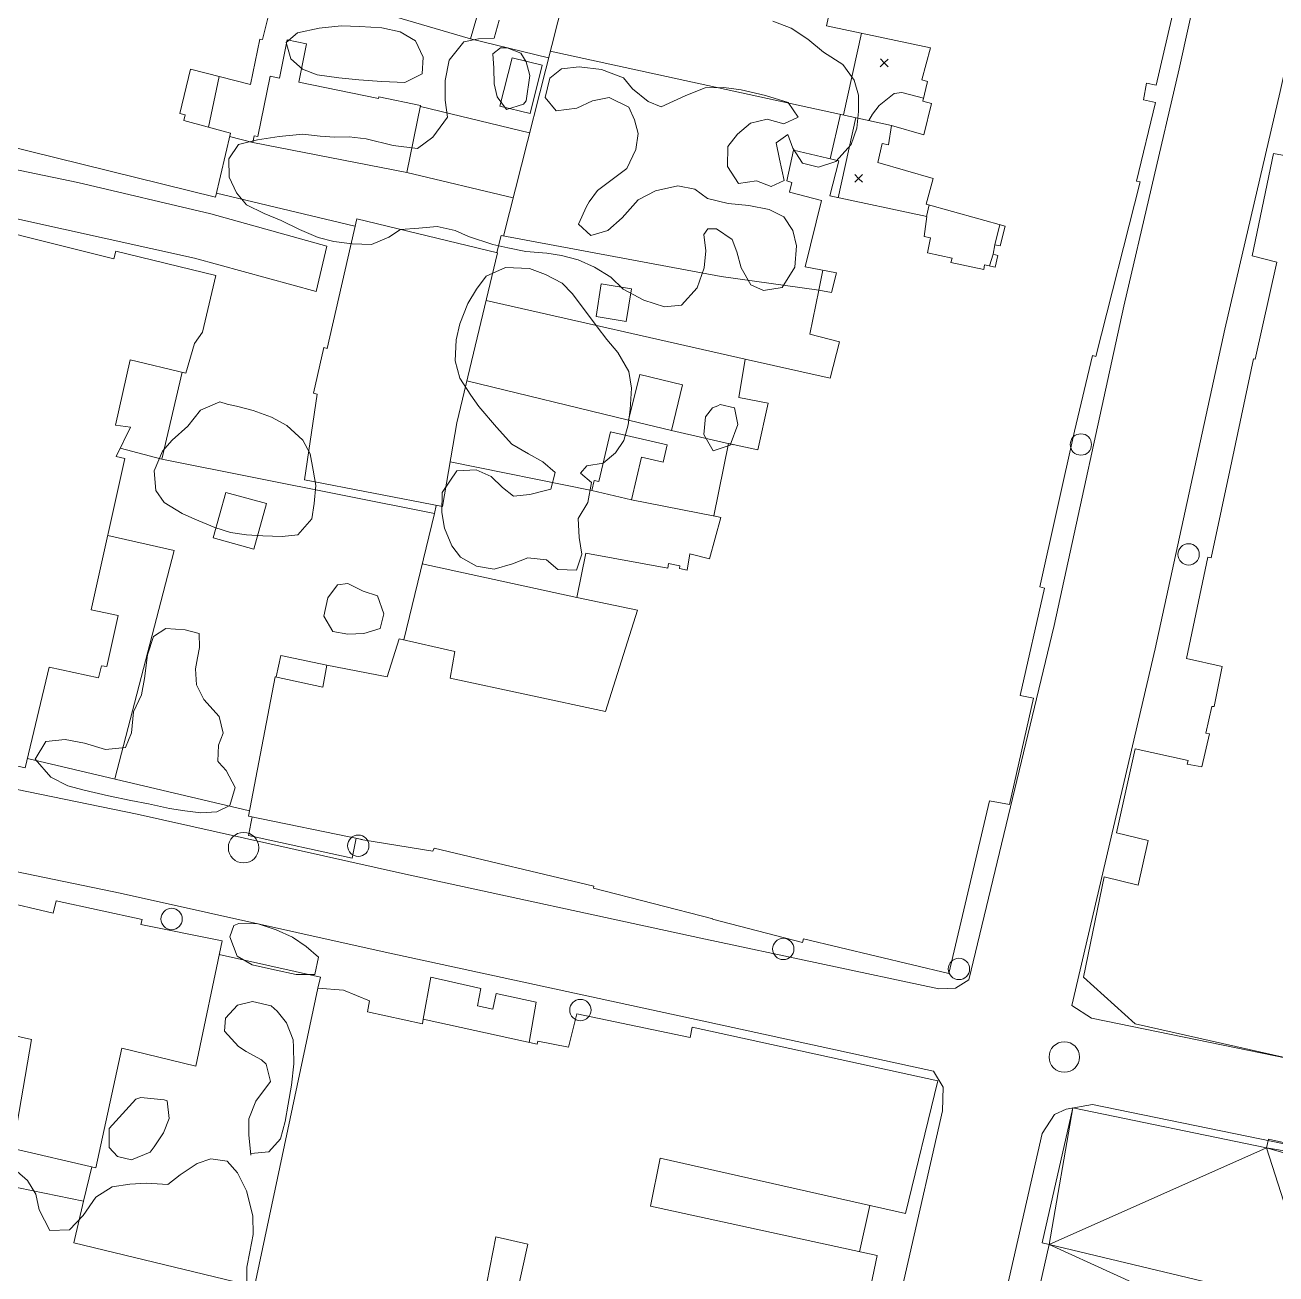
# Model space of a CAD drawing. Header units: metres. Extents: x 4652992 to 4879070, y 2074171 to 2309877.
# Drawn here: x 4653882.9 to 4653973.1, y 2307108.2 to 2307198.2 of the extents above; entities that cross this region are included whole.
import ezdxf

# ---------------------------------------------------------------- set-up
doc = ezdxf.new("R2010")
doc.units = ezdxf.units.M
doc.header["$MEASUREMENT"] = 0
for name, color, linetype, lineweight in [('Level 18', 5, 'Continuous', 0), ('Level 30', 5, 'Continuous', 0), ('Level 31', 38, 'Continuous', 0), ('Level 35', 4, 'Continuous', 0), ('Level 37', 3, 'Continuous', 0), ('Level 40', 1, 'Continuous', 0), ('Level 45', 9, 'Continuous', 0), ('Level 53', 5, 'Continuous', 0), ('Level 61', 4, 'Continuous', 0), ('Level 62', 4, 'Continuous', 0), ('Level 63', 3, 'Continuous', 0)]:
    doc.layers.add(name, color=color, linetype=linetype, lineweight=lineweight)

# ---------------------------------------------------------------- blocks, each defined once
blk = doc.blocks.new('POSTE_1')
at = {"layer": 'Level 61'}
blk.add_circle((-4.7e-05, -1.9e-05, -2.4e-05), 0.770001, dxfattribs=at)
blk = doc.blocks.new('AL_1')
at = {"layer": 'Level 45'}
blk.add_circle((2.1e-05, 1.3e-05, 3e-05), 1.100002, dxfattribs=at)
blk = doc.blocks.new('COTA_15')
at = {"layer": 'Level 63', "ltscale": 0.2}
for p, q in [((-1.408367, 1.419327, -0.0002), (9e-05, -0.000195, -0.0002)), ((1.419612, 1.408262, -0.0002), (9e-05, -0.000195, -0.0002)), ((9e-05, -0.000195, -0.0002), (-1.419432, -1.408652, -0.0002)), ((9e-05, -0.000195, -0.0002), (1.408547, -1.419717, -0.0002))]:
    blk.add_line(p, q, dxfattribs=at)

msp = doc.modelspace()

# ---------------------------------------------------------------- linework, layer by layer
at = {"layer": 'Level 18', "color": 30}
for points in [[(4653950.968876, 2307129.352366, 1409.138338), (4653957.130455, 2307154.904412, 1407.888338), (4653962.142305, 2307177.925046, 1406.700838), (4653966.141085, 2307195.054237, 1406.025838), (4653970.275591, 2307213.746991, 1404.913338), (4653970.766821, 2307216.43043, 1404.825838)], [(4653958.387914, 2307127.5186, 1409.135894), (4653964.402922, 2307153.236145, 1407.885894), (4653969.420549, 2307176.283318, 1406.698394), (4653973.416521, 2307193.400479, 1406.023394), (4653977.589931, 2307212.269124, 1404.910894), (4653978.042736, 2307214.172255, 1405.017144)], [(4653931.645047, 2307132.369171, 1409.11844), (4653910.133686, 2307137.026465, 1408.41844), (4653891.008303, 2307141.297301, 1408.05594), (4653875.315253, 2307144.530104, 1407.53094), (4653867.825342, 2307146.373977, 1407.194559), (4653865.508559, 2307147.370203, 1406.96844), (4653863.194793, 2307150.059359, 1406.7788)], [(4653930.415894, 2307126.691893, 1409.11005), (4653908.886112, 2307131.353176, 1408.41005), (4653889.789226, 2307135.617648, 1408.04755), (4653874.100176, 2307138.849627, 1407.52255), (4653866.78484, 2307140.472399, 1407.37255), (4653860.141655, 2307136.435699, 1407.4163)], [(4653950.968876, 2307129.352366, 1409.138338), (4653950.015414, 2307128.759303, 1409.138338), (4653948.796108, 2307128.715633, 1409.113338), (4653931.645047, 2307132.369171, 1409.11844)], [(4654000.781716, 2307118.182965, 1409.798169), (4653985.23253, 2307121.393934, 1409.707088), (4653959.819014, 2307126.607227, 1409.135369), (4653958.387914, 2307127.5186, 1409.135894)], [(4653930.415894, 2307126.691893, 1409.11005), (4653948.416951, 2307122.766108, 1409.37255), (4653949.125042, 2307121.626572, 1409.43505), (4653949.064886, 2307119.917673, 1409.662695)], [(4654043.553491, 2307103.045808, 1409.487974), (4654014.80065, 2307109.083662, 1409.787974), (4654001.075499, 2307111.905725, 1409.800474), (4653984.005575, 2307115.430732, 1409.700474), (4653959.877998, 2307120.377008, 1409.587974), (4653957.984548, 2307120.025042, 1409.587974), (4653957.156427, 2307119.659155, 1409.587974), (4653956.253801, 2307118.276955, 1409.636043)], [(4653930.551546, 2307036.969497, 1414.750195), (4653935.138022, 2307057.403807, 1413.487695), (4653939.513825, 2307077.433177, 1412.175195), (4653944.108426, 2307098.200618, 1410.987695), (4653949.064886, 2307119.917673, 1409.662695)], [(4653937.746313, 2307035.354633, 1414.723543), (4653942.337392, 2307055.809452, 1413.461043), (4653946.715601, 2307075.849834, 1412.148543), (4653951.302798, 2307096.583812, 1410.961043), (4653956.253801, 2307118.276955, 1409.636043)]]:
    msp.add_polyline3d(points, dxfattribs=at)
at = {"layer": 'Level 30', "color": 1}
for points in [[(4653938.973599, 2307132.055997, 1416.299547), (4653932.485666, 2307133.745193, 1416.262047), (4653932.516535, 2307133.764312, 1413.755797), (4653923.908183, 2307135.962232, 1413.755797), (4653923.942775, 2307136.126349, 1417.362047), (4653912.412995, 2307138.852755, 1417.412047), (4653912.339552, 2307138.631647, 1417.412047), (4653907.137508, 2307139.481826, 1417.305797), (4653907.245018, 2307139.482558, 1410.968297), (4653899.049689, 2307141.156981, 1410.605797), (4653900.968164, 2307151.214034, 1411.362047), (4653904.407457, 2307150.468464, 1411.155797), (4653904.688973, 2307152.058762, 1411.130797), (4653909.033593, 2307151.215353, 1410.905797), (4653909.905328, 2307153.95053, 1410.118297), (4653913.911451, 2307153.029179, 1409.580797), (4653913.576731, 2307151.11946, 1416.943297), (4653924.76688, 2307148.715524, 1411.337047), (4653927.085312, 2307156.007771, 1410.505797), (4653922.709537, 2307156.924136, 1410.330797), (4653923.350274, 2307160.118831, 1410.024547), (4653929.259714, 2307159.034491, 1409.980797), (4653929.310384, 2307159.368687, 1409.980797), (4653930.140937, 2307159.209776, 1410.052672), (4653930.101928, 2307159.025972, 1410.052672), (4653930.657223, 2307158.906329, 1410.171422), (4653930.844206, 2307160.073705, 1410.165172), (4653932.266663, 2307159.713124, 1410.380797), (4653933.085521, 2307162.685062, 1409.965172), (4653932.585814, 2307162.811319, 1409.862047), (4653933.651339, 2307168.028178, 1409.627672), (4653935.754083, 2307167.564825, 1409.677672), (4653936.509883, 2307170.938657, 1409.440172), (4653934.380856, 2307171.341732, 1409.433922), (4653934.832593, 2307174.109348, 1409.377672), (4653940.981243, 2307172.730859, 1409.358922), (4653941.64549, 2307175.354415, 1409.121422), (4653939.50746, 2307175.906095, 1408.890172), (4653940.143174, 2307179.095651, 1408.908922), (4653941.076493, 2307178.912202, 1408.852672), (4653941.418599, 2307180.334756, 1408.852672), (4653939.176602, 2307180.778184, 1409.021422), (4653940.338762, 2307185.559191, 1408.321422), (4653938.049209, 2307186.160451, 1407.902672), (4653938.209807, 2307186.85426, 1407.902672), (4653937.842506, 2307186.968801, 1407.902672), (4653938.322776, 2307189.170416, 1407.740172), (4653941.59226, 2307188.41449, 1408.065172), (4653940.946816, 2307185.879629, 1408.308922), (4653947.949575, 2307184.389904, 1408.440172), (4653947.741349, 2307182.961933, 1408.190172), (4653948.193814, 2307182.866949, 1408.190172), (4653947.988493, 2307181.771122, 1408.190172), (4653949.757115, 2307181.387742, 1408.177672), (4653949.677106, 2307181.074052, 1409.327672), (4653952.04224, 2307180.574524, 1409.458922), (4653952.10192, 2307180.919707, 1409.458922), (4653952.862805, 2307180.750902, 1409.465172), (4653953.055639, 2307181.596759, 1409.458922), (4653952.711353, 2307181.692477, 1409.458922), (4653952.853728, 2307182.364021, 1409.458922), (4653953.226402, 2307182.274821, 1409.458922), (4653953.584046, 2307183.70697, 1410.196422), (4653947.885392, 2307185.297278, 1410.196422), (4653948.398625, 2307187.144849, 1408.583922), (4653944.41661, 2307188.297651, 1407.783922), (4653944.716897, 2307189.650333, 1407.783922), (4653945.172049, 2307189.56802, 1407.783922), (4653945.387753, 2307190.967574, 1407.921422), (4653947.725442, 2307190.27491, 1408.771422), (4653948.273234, 2307192.540245, 1408.733922), (4653947.661766, 2307192.713227, 1408.733922), (4653947.988336, 2307194.126187, 1408.733922), (4653947.585168, 2307194.262626, 1408.733922), (4653948.205273, 2307196.550593, 1408.490172), (4653940.698646, 2307198.147606, 1408.352672), (4653942.532604, 2307206.415745, 1408.552672)], [(4653916.873106, 2307203.517394, 1409.246422), (4653915.032103, 2307197.215553, 1409.246422), (4653901.082359, 2307201.327232, 1409.596422), (4653900.047966, 2307197.149332, 1409.377672), (4653899.865884, 2307197.179555, 1409.371422), (4653899.178641, 2307193.925629, 1409.252672), (4653894.861723, 2307195.022495, 1406.940172), (4653894.080124, 2307191.83084, 1406.933922), (4653894.461773, 2307191.726477, 1406.933922), (4653894.372231, 2307191.310668, 1408.990172), (4653897.735629, 2307190.41495, 1408.777672), (4653896.660229, 2307185.796407, 1408.646422), (4653877.466732, 2307190.534952, 1408.878122)], [(4653938.973599, 2307132.055997, 1416.299547), (4653939.046447, 2307132.316412, 1414.099547), (4653949.523576, 2307129.827345, 1414.068297), (4653952.450199, 2307142.262526, 1413.230797), (4653953.901961, 2307141.996542, 1411.337047), (4653955.641143, 2307149.68101, 1411.087047), (4653954.668571, 2307149.870977, 1412.993297), (4653956.418066, 2307157.599269, 1412.718297), (4653956.094302, 2307157.697147, 1410.362047), (4653958.595405, 2307168.913718, 1410.043297), (4653959.879509, 2307174.369859, 1410.068297), (4653960.120718, 2307174.314151, 1410.068297), (4653963.313036, 2307186.895897, 1410.149547), (4653963.058115, 2307186.954785, 1410.862047), (4653964.423504, 2307192.617686, 1410.849547), (4653963.556259, 2307192.817543, 1409.712047), (4653963.776584, 2307194.001397, 1408.687047), (4653964.46235, 2307193.866439, 1408.687047), (4653966.122541, 2307201.030078, 1408.068297)], [(4653911.444903, 2307192.405858, 1407.290172), (4653908.439565, 2307193.01738, 1407.452672), (4653908.416884, 2307192.905915, 1407.421422), (4653902.659291, 2307194.077461, 1407.302672), (4653903.22186, 2307196.842223, 1406.990172), (4653901.833584, 2307197.124707, 1406.946422), (4653901.27564, 2307194.382675, 1407.140172), (4653900.595279, 2307194.521114, 1407.096422), (4653899.707353, 2307190.157381, 1407.377672), (4653899.44248, 2307190.211277, 1407.371422), (4653899.349021, 2307189.735869, 1407.374547), (4653910.458293, 2307187.56807, 1407.374547), (4653911.444903, 2307192.405858, 1407.290172)], [(4653896.674217, 2307180.152557, 1410.612047), (4653889.472722, 2307181.901217, 1410.505797), (4653889.337471, 2307181.335832, 1409.693297), (4653875.979423, 2307184.676253, 1408.724547), (4653877.466732, 2307190.534952, 1408.878122)], [(4653976.506377, 2307123.137905, 1411.867503), (4653962.958503, 2307126.19699, 1411.736253), (4653959.232885, 2307129.545975, 1411.367503), (4653960.734702, 2307136.780867, 1411.380003), (4653963.170047, 2307136.195336, 1411.830003), (4653963.893424, 2307139.396648, 1411.780003), (4653961.614543, 2307139.957623, 1411.336253), (4653962.948915, 2307146.027371, 1411.555003), (4653966.771204, 2307145.179436, 1412.123753), (4653966.70717, 2307144.904845, 1412.798753), (4653967.76176, 2307144.707615, 1410.717503), (4653968.31758, 2307147.091062, 1411.011253), (4653968.053746, 2307147.151988, 1411.011253), (4653968.480002, 2307149.079199, 1410.942503), (4653968.661014, 2307149.060549, 1410.892503), (4653969.230598, 2307151.950123, 1412.836253), (4653966.664083, 2307152.519644, 1412.836253), (4653968.198695, 2307159.845473, 1412.817503), (4653968.450641, 2307159.787355, 1412.817503), (4653969.934301, 2307166.751752, 1413.730003), (4653971.48256, 2307174.139186, 1413.848753), (4653971.61401, 2307174.108864, 1409.811253), (4653973.173654, 2307181.101832, 1409.486253), (4653971.387428, 2307181.559974, 1409.092503), (4653972.935686, 2307188.947408, 1409.030003), (4653974.104524, 2307188.712357, 1411.711253)], [(4653913.036566, 2307163.478376, 1409.793297), (4653903.067838, 2307165.399341, 1409.774547), (4653903.985132, 2307171.583311, 1408.724547), (4653903.73104, 2307171.657464, 1408.718297), (4653904.460771, 2307174.944146, 1408.874547), (4653904.704731, 2307174.885732, 1409.318297), (4653906.839675, 2307184.239555, 1408.855797), (4653916.99069, 2307181.782357, 1408.780797), (4653914.057889, 2307169.517619, 1409.905797), (4653913.036566, 2307163.478376, 1409.793297)], [(4653873.080061, 2307146.900115, 1409.992628), (4653882.945361, 2307144.639894, 1409.842628), (4653884.661628, 2307151.899398, 1409.580128), (4653888.215812, 2307151.140099, 1408.805128), (4653888.443689, 2307152.007583, 1408.780128), (4653888.821956, 2307151.943544, 1408.755128), (4653889.633219, 2307155.638002, 1408.692628), (4653887.704185, 2307156.034064, 1408.948878), (4653890.128016, 2307166.946086, 1408.473878), (4653889.508258, 2307167.081436, 1408.417628), (4653890.520921, 2307169.203991, 1407.767628), (4653889.444906, 2307169.355271, 1407.767628), (4653890.504115, 2307174.072773, 1411.211378), (4653894.527563, 2307173.107318, 1411.211378), (4653895.13813, 2307175.246171, 1411.236378), (4653895.714706, 2307176.061865, 1411.241124), (4653896.674217, 2307180.152557, 1410.612047)], [(4653881.061222, 2307135.091569, 1410.98286), (4653884.957022, 2307134.167713, 1414.60786), (4653885.164964, 2307135.068683, 1414.60786), (4653891.375249, 2307133.721951, 1414.38911), (4653891.267118, 2307133.346136, 1410.97036), (4653897.136884, 2307132.175087, 1410.95786), (4653895.252935, 2307123.131761, 1410.71411), (4653889.900666, 2307124.446197, 1413.76411), (4653888.037657, 2307115.813058, 1413.81411), (4653882.054929, 2307117.212198, 1413.90786), (4653883.39703, 2307125.059845, 1410.73286), (4653880.613542, 2307125.689313, 1410.62036)], [(4653899.460856, 2307107.239481, 1414.24536), (4653904.030716, 2307128.768817, 1414.40786), (4653905.882126, 2307128.617052, 1414.41411), (4653907.765418, 2307127.858602, 1414.40161), (4653907.620622, 2307127.054734, 1414.39536), (4653911.579045, 2307126.183972, 1415.00786), (4653911.626473, 2307126.532, 1415.00786), (4653919.850504, 2307124.716706, 1414.93911), (4653919.899188, 2307124.944626, 1412.25786), (4653922.104102, 2307124.494977, 1411.91411), (4653922.7029, 2307126.920344, 1411.69536), (4653930.869067, 2307125.212128, 1414.99536), (4653931.013139, 2307125.949611, 1414.99536), (4653948.729059, 2307122.081101, 1415.07036), (4653946.414817, 2307112.506624, 1415.13911), (4653928.725944, 2307116.501757, 1412.71411), (4653928.025967, 2307113.035748, 1413.85786), (4653944.350934, 2307109.476488, 1413.19536)], [(4653918.363982, 2307106.596977, 1412.36411), (4653919.184882, 2307110.314643, 1412.29536), (4653916.864601, 2307110.83229, 1414.40161), (4653916.015125, 2307106.399959, 1414.49536)], [(4653944.350934, 2307109.476488, 1413.19536), (4653940.99351, 2307093.354203, 1413.25161)]]:
    msp.add_polyline3d(points, dxfattribs=at)
msp.add_3dface([(4653899.429236, 2307160.412526, 1409.305797), (4653896.489048, 2307161.227064, 1408.962047), (4653897.397799, 2307164.507323, 1408.955797), (4653900.337986, 2307163.692785, 1409.237047)], dxfattribs=at)
at = {"layer": 'Level 31'}
msp.add_polyline3d([(4653926.657788, 2307163.957672, 1409.287047), (4653923.788323, 2307164.63091, 1409.055797), (4653923.962304, 2307165.37245, 1409.055797), (4653924.305989, 2307165.291814, 1409.055797), (4653925.148188, 2307168.881424, 1409.049547), (4653929.214162, 2307167.927461, 1409.099547), (4653928.922748, 2307166.685399, 1409.149547), (4653927.382554, 2307167.046762, 1409.087047), (4653926.657788, 2307163.957672, 1409.287047)], dxfattribs=at)
for points in [[(4653918.035667, 2307195.843419, 1407.071422), (4653917.163002, 2307192.360425, 1407.152672), (4653919.343804, 2307191.814025, 1407.502672), (4653920.216468, 2307195.29702, 1407.296422)], [(4653926.268794, 2307176.838657, 1408.299547), (4653926.639303, 2307179.19148, 1408.287047), (4653924.463792, 2307179.534067, 1408.087047), (4653924.092171, 2307177.18142, 1408.099445)], [(4653930.334648, 2307172.257532, 1408.437047), (4653929.524322, 2307168.956807, 1408.774547), (4653926.443041, 2307169.71326, 1408.755797), (4653927.255304, 2307173.01351, 1408.418309)]]:
    msp.add_3dface(points, dxfattribs=at)
at = {"layer": 'Level 35'}
for p, q in [((4653915.032103, 2307197.215553, 1406.865172), (4653920.675694, 2307195.847381, 1406.865172)), ((4653896.913737, 2307194.501108, 1405.258922), (4653896.145222, 2307190.838497, 1405.233922)), ((4653940.98112, 2307188.555789, 1407.813062), (4653941.723685, 2307191.763344, 1407.650562)), ((4653899.349021, 2307189.735869, 1407.471423), (4653897.676241, 2307190.159898, 1407.471423)), ((4653896.726909, 2307186.082778, 1407.996422), (4653906.716606, 2307183.700354, 1407.921422)), ((4653948.112902, 2307185.233787, 1408.296422), (4653947.922184, 2307184.395731, 1408.296422)), ((4653952.853728, 2307182.364021, 1408.933922), (4653953.197949, 2307183.814717, 1408.933922)), ((4653952.711353, 2307181.692477, 1408.933922), (4653952.464165, 2307180.839341, 1408.933922)), ((4653940.143174, 2307179.095651, 1408.302672), (4653940.445655, 2307180.527187, 1408.302672)), ((4653923.788323, 2307164.630909, 1408.965173), (4653913.583376, 2307166.711747, 1408.865173)), ((4653912.445357, 2307162.976084, 1409.390172), (4653912.561039, 2307163.57001, 1409.390172)), ((4653922.709537, 2307156.924135, 1410.171422), (4653911.565803, 2307159.351044, 1409.921422)), ((4653899.123452, 2307141.543666, 1410.033922), (4653883.108753, 2307145.331012, 1409.358922)), ((4653943.080428, 2307109.753491, 1411.85161), (4653943.833157, 2307113.089707, 1411.85161))]:
    msp.add_line(p, q, dxfattribs=at)
at = {"layer": 'Level 35', "extrusion": (0.0048768554623643, 0.0188057824219318, 0.999811261603058), "elevation": 67492.197018, "flags": 128}
msp.add_lwpolyline([(-3925724.747711, -3400869.284262), (-3925724.883017, -3400862.850198), (-3925721.794911, -3400862.850198)], dxfattribs=at)
at = {"layer": 'Level 35', "extrusion": (-0.0621370755466703, 0.062955357149813, 0.9960801206974501), "elevation": -142528.293578, "flags": 128}
msp.add_lwpolyline([(-4932961.705806, 1620899.032686), (-4932972.936057, 1620915.707718), (-4932964.970576, 1620920.653703)], dxfattribs=at)
at = {"layer": 'Level 35', "elevation": 1411.033922, "flags": 128}
msp.add_lwpolyline([(4653904.688973, 2307152.058762), (4653901.370135, 2307152.734519), (4653901.039476, 2307151.198575)], dxfattribs=at)
at = {"layer": 'Level 35', "extrusion": (0.002404154297063, -0.0004908675494904, 0.999996989541051), "elevation": 11465.421008, "flags": 128}
msp.add_lwpolyline([(4653889.964696, 2307145.478953), (4653889.672867, 2307144.049641), (4653882.206845, 2307145.680491), (4653882.462619, 2307147.011729)], dxfattribs=at)
at = {"layer": 'Level 35', "extrusion": (-0.0245275108563524, -0.0256281098517981, 0.9993706025277187), "elevation": -171865.599089, "flags": 128}
msp.add_lwpolyline([(1766999.576536, 4881576.344389), (1767005.964056, 4881580.220476), (1767006.373013, 4881579.515733)], dxfattribs=at)
at = {"layer": 'Level 35', "extrusion": (-0.0172852939102377, 0.0040182261787272, 0.9998425238370356), "elevation": -69761.149646, "flags": 128}
msp.add_lwpolyline([(-3300957.696781, 4010029.634275), (-3300957.826352, 4010016.251126), (-3300960.909081, 4010016.251126)], dxfattribs=at)
at = {"layer": 'Level 35'}
for points in [[(4653947.711283, 2307192.927471, 1406.958922), (4653946.135646, 2307193.343452, 1406.921422), (4653945.579085, 2307193.270153, 1406.840172), (4653944.515807, 2307192.40014, 1406.840172), (4653944.013053, 2307191.782021, 1406.840172), (4653943.759727, 2307191.321152, 1406.840172)], [(4653919.273849, 2307124.843991, 1410.59536), (4653919.769097, 2307127.746539, 1410.59536), (4653916.888058, 2307128.371535, 1410.60161), (4653916.663014, 2307127.249073, 1410.60161), (4653915.549043, 2307127.47647, 1410.60161), (4653915.788262, 2307128.729222, 1410.60161), (4653912.192535, 2307129.552579, 1410.73286), (4653911.626473, 2307126.532, 1410.73286)], [(4653887.742692, 2307115.882039, 1412.09536), (4653887.154699, 2307113.398187, 1412.09536), (4653881.51234, 2307114.567868, 1412.12036), (4653882.054929, 2307117.212198, 1412.12036)]]:
    msp.add_polyline3d(points, dxfattribs=at)
at = {"layer": 'Level 37'}
for p, q in [((4653917.427967, 2307182.990124, 1407.740172), (4653922.319836, 2307202.356292, 1406.602672)), ((4653945.387753, 2307190.967574, 1407.727672), (4653920.792363, 2307196.309257, 1406.840172)), ((4653911.429696, 2307192.33129, 1407.065172), (4653919.305561, 2307190.423233, 1407.052672)), ((4653910.458293, 2307187.56807, 1407.115172), (4653918.124835, 2307185.748918, 1407.115172)), ((4653934.832592, 2307174.109348, 1408.621422), (4653916.165944, 2307178.333337, 1408.333922)), ((4653926.443041, 2307169.71326, 1408.333922), (4653914.78431, 2307172.555454, 1408.183922)), ((4653929.524322, 2307168.956807, 1408.383922), (4653934.031654, 2307167.944373, 1408.383922)), ((4653926.657788, 2307163.957673, 1409.233922), (4653932.650787, 2307162.794903, 1409.252672))]:
    msp.add_line(p, q, dxfattribs=at)
at = {"layer": 'Level 37', "extrusion": (0.0051024296279266, 0.0630442657913699, 0.997997688255198), "elevation": 170604.757484, "flags": 128}
msp.add_lwpolyline([(-4452601.719254, -2669627.218242), (-4452606.576545, -2669626.526547), (-4452603.640056, -2669609.728237)], dxfattribs=at)
at = {"layer": 'Level 37'}
msp.add_polyline3d([(4653940.143174, 2307179.095651, 1408.090172), (4653933.120318, 2307180.082139, 1407.915172), (4653917.251702, 2307183.022788, 1408.115172), (4653916.95361, 2307181.791333, 1408.115172)], dxfattribs=at)
at = {"layer": 'Level 40', "color": 3}
for points in [[(4653936.839927, 2307198.472726, 1409.387194), (4653938.154019, 2307197.975235, 1409.437194), (4653939.353382, 2307197.189396, 1409.474694), (4653940.490071, 2307196.23434, 1409.512194), (4653941.882777, 2307195.349784, 1409.637194), (4653942.691211, 2307194.236219, 1409.724694), (4653943.024788, 2307193.156952, 1409.749694), (4653943.015237, 2307191.975341, 1409.874694), (4653942.89308, 2307190.767961, 1410.012194), (4653942.479848, 2307189.577367, 1410.049694), (4653941.392044, 2307188.363458, 1410.074694), (4653940.126827, 2307187.954801, 1410.087194), (4653938.984832, 2307188.253406, 1409.974694), (4653938.27307, 2307189.317611, 1409.712194), (4653937.917873, 2307190.297451, 1409.193444), (4653937.090077, 2307189.699525, 1408.705944), (4653937.311665, 2307188.519539, 1408.624694), (4653937.66416, 2307187.003322, 1408.624694), (4653936.709156, 2307186.568367, 1408.624694), (4653935.660794, 2307186.964547, 1408.537194), (4653934.368485, 2307186.782509, 1408.530944), (4653933.57643, 2307188.005891, 1408.312194), (4653933.585878, 2307189.448944, 1408.137194), (4653934.297724, 2307190.326491, 1408.112194), (4653935.237851, 2307191.13627, 1408.330944), (4653936.440894, 2307191.405921, 1408.549694), (4653937.626147, 2307191.083133, 1408.830944), (4653938.668842, 2307191.550188, 1408.962194), (4653937.949994, 2307192.610233, 1408.768444), (4653936.306054, 2307193.122103, 1408.543444), (4653934.560079, 2307193.538949, 1408.543444), (4653933.300387, 2307193.706978, 1408.568444), (4653931.972099, 2307193.679068, 1408.593444), (4653930.556854, 2307193.114595, 1408.605944), (4653928.79471, 2307192.314465, 1408.605944), (4653927.850869, 2307192.699023, 1408.605944), (4653926.721045, 2307193.605686, 1408.605944), (4653926.079232, 2307194.395847, 1408.593444), (4653924.478313, 2307194.990346, 1408.630944), (4653922.87399, 2307195.18757, 1408.630944), (4653921.601301, 2307195.040231, 1408.630944), (4653920.756487, 2307194.366118, 1408.630944), (4653920.435789, 2307192.983021, 1408.593444), (4653921.230576, 2307192.023645, 1408.530944), (4653922.69915, 2307192.203838, 1408.480944), (4653923.836091, 2307192.728594, 1408.455944), (4653925.047817, 2307192.970104, 1408.418444), (4653926.467808, 2307192.286101, 1408.355944), (4653926.866594, 2307191.368184, 1408.355944), (4653927.141185, 2307190.373758, 1408.380944), (4653926.951181, 2307189.224852, 1408.443444), (4653926.311536, 2307187.864818, 1408.580944), (4653925.347891, 2307187.139456, 1408.643444), (4653924.19259, 2307186.274073, 1408.743444), (4653923.588533, 2307185.462867, 1408.830944), (4653923.405335, 2307185.108513, 1408.780944), (4653922.838516, 2307183.837251, 1408.780944), (4653923.716856, 2307183.017163, 1409.005944), (4653924.955401, 2307183.384967, 1409.093444), (4653925.987642, 2307184.306267, 1408.955944), (4653927.126026, 2307185.600316, 1408.780944), (4653928.372205, 2307186.258229, 1408.705944), (4653929.98643, 2307186.615965, 1408.693444), (4653931.204345, 2307186.378292, 1408.705944), (4653932.140553, 2307185.703625, 1408.905944), (4653933.624911, 2307185.322727, 1409.280944), (4653935.106173, 2307185.18142, 1409.480944), (4653936.586301, 2307184.907689, 1409.930944), (4653937.631747, 2307184.366179, 1410.143444), (4653938.287382, 2307183.386944, 1410.330944), (4653938.540518, 2307182.291483, 1410.468444), (4653938.429528, 2307180.752165, 1410.543444), (4653937.521173, 2307179.270506, 1410.543444), (4653936.155337, 2307179.065786, 1410.318444), (4653935.242545, 2307179.46947, 1410.130944), (4653934.558131, 2307180.694429, 1409.730944), (4653934.238668, 2307181.858802, 1409.568444), (4653933.911572, 2307182.733066, 1409.443444), (4653932.780613, 2307183.507304, 1409.418444), (4653932.157679, 2307183.496781, 1409.443444), (4653931.85565, 2307183.091178, 1409.530944), (4653932.010276, 2307181.913078, 1409.768444), (4653931.886598, 2307180.69526, 1410.018444), (4653931.390335, 2307179.247918, 1410.155944), (4653930.262678, 2307178.004386, 1410.130944), (4653929.021038, 2307177.876174, 1410.030944), (4653927.532452, 2307178.364239, 1409.893444), (4653926.056862, 2307179.167672, 1409.830944), (4653925.158201, 2307180.01915, 1409.430944), (4653923.990829, 2307180.749002, 1409.255944), (4653922.806232, 2307181.270653, 1409.143444), (4653921.604408, 2307181.584102, 1409.093444), (4653920.535237, 2307181.759727, 1409.093444), (4653919.022926, 2307181.881906, 1409.105944), (4653917.727956, 2307182.137975, 1409.268444), (4653916.643828, 2307182.370248, 1409.430944), (4653914.903757, 2307182.944889, 1409.843444), (4653913.944959, 2307183.386096, 1410.018444), (4653912.629668, 2307183.673554, 1410.080944), (4653911.310973, 2307183.563738, 1410.093444), (4653909.992278, 2307183.453921, 1410.093444), (4653909.148599, 2307182.912233, 1410.368444), (4653907.903555, 2307182.386745, 1410.480944), (4653906.50894, 2307182.427749, 1410.505944), (4653905.192515, 2307182.582782, 1410.455944), (4653904.067745, 2307182.877837, 1410.268444), (4653902.708717, 2307183.467668, 1409.830944), (4653901.386102, 2307184.101886, 1409.443444), (4653900.170456, 2307184.604409, 1409.180944), (4653898.89921, 2307185.226363, 1408.968444), (4653898.165386, 2307186.091568, 1408.718444), (4653897.650038, 2307187.223087, 1408.430944), (4653897.610014, 2307188.559604, 1408.243444), (4653898.313716, 2307189.585875, 1408.205944), (4653899.680685, 2307189.92302, 1408.343444), (4653901.242406, 2307190.160594, 1408.530944), (4653902.952872, 2307190.336119, 1409.043444), (4653904.217928, 2307190.193349, 1409.268444), (4653905.25182, 2307190.105764, 1409.543444), (4653906.286847, 2307190.150605, 1409.793444), (4653907.520854, 2307189.988708, 1409.905944), (4653909.472903, 2307189.522697, 1409.905944), (4653911.231335, 2307189.288683, 1409.705944), (4653912.324539, 2307190.115812, 1409.505944), (4653913.387003, 2307191.560681, 1409.143444), (4653913.21742, 2307192.795431, 1408.968444), (4653913.219172, 2307194.201591, 1408.593444), (4653913.504592, 2307195.672728, 1408.355944), (4653914.565922, 2307196.985172, 1408.305944), (4653915.612811, 2307197.212956, 1408.255944), (4653916.755941, 2307197.258528, 1408.155944), (4653917.111918, 2307198.553586, 1408.005944)], [(4653904.128023, 2307197.974781, 1408.430944), (4653905.730402, 2307198.149535, 1408.443444), (4653907.067818, 2307198.095548, 1408.530944), (4653908.64163, 2307198.011641, 1408.555944), (4653909.981567, 2307197.718116, 1408.555944), (4653911.080754, 2307197.057323, 1408.555944), (4653911.63917, 2307195.88854, 1408.555944), (4653911.56936, 2307194.683985, 1408.555944), (4653910.301679, 2307194.057601, 1408.593444), (4653908.645452, 2307194.134646, 1408.605944), (4653907.000071, 2307194.262197, 1408.530944), (4653905.545182, 2307194.397342, 1408.480944), (4653903.998485, 2307194.607514, 1408.455944), (4653902.927482, 2307195.022638, 1408.430944), (4653902.086384, 2307195.754524, 1408.430944), (4653901.749546, 2307196.950022, 1408.430944), (4653902.570098, 2307197.630116, 1408.418444), (4653904.128023, 2307197.974781, 1408.430944)], [(4653916.730558, 2307195.096145, 1408.455944), (4653916.760456, 2307193.973447, 1408.580944), (4653916.962041, 2307193.022238, 1408.655944), (4653917.632783, 2307192.118365, 1408.693444), (4653918.872567, 2307192.486337, 1408.705944), (4653919.060469, 2307192.733638, 1408.705944), (4653919.315759, 2307194.558503, 1408.605944), (4653919.068199, 2307195.547251, 1408.555944), (4653918.662497, 2307196.175348, 1408.543444), (4653917.693021, 2307196.566216, 1408.455944), (4653917.203579, 2307196.550286, 1408.443444), (4653916.653351, 2307196.123897, 1408.393444), (4653916.730558, 2307195.096145, 1408.455944)], [(4653920.451735, 2307180.223004, 1411.843444), (4653921.66381, 2307179.587802, 1411.880944), (4653922.36568, 2307178.835597, 1411.943444), (4653923.481924, 2307177.373394, 1412.030944), (4653924.171646, 2307176.438173, 1412.105944), (4653924.866768, 2307175.528221, 1412.130944), (4653925.66447, 2307174.593733, 1412.180944), (4653926.447326, 2307173.211273, 1412.193444), (4653926.65114, 2307172.020437, 1412.193444), (4653926.563408, 2307170.474373, 1412.193444), (4653926.408189, 2307169.369415, 1412.193444), (4653926.0883, 2307168.250724, 1412.193444), (4653925.493062, 2307167.357255, 1412.155944), (4653924.606278, 2307166.613203, 1412.018444), (4653923.431997, 2307166.416, 1411.555944), (4653922.969034, 2307165.889294, 1411.055944), (4653923.769436, 2307165.219761, 1410.743444), (4653923.512986, 2307163.767175, 1410.668444), (4653922.812468, 2307162.633287, 1410.805944), (4653922.870509, 2307161.264837, 1410.980944), (4653923.068923, 2307160.048732, 1411.018444), (4653922.686946, 2307158.891772, 1411.018444), (4653921.350695, 2307158.945792, 1410.755944), (4653920.530047, 2307159.646728, 1410.280944), (4653919.184348, 2307159.782688, 1410.030944), (4653918.069456, 2307159.358799, 1410.005944), (4653916.744004, 2307158.958714, 1409.855944), (4653915.471191, 2307159.183481, 1410.018444), (4653914.315805, 2307159.831683, 1410.255944), (4653913.706767, 2307160.642838, 1410.255944), (4653913.16946, 2307161.915844, 1410.130944), (4653912.980654, 2307163.052174, 1410.018444), (4653912.990519, 2307164.486896, 1409.843444), (4653914.056853, 2307166.06783, 1409.793444), (4653915.446978, 2307166.134146, 1409.793444), (4653916.532991, 2307165.661192, 1409.768444), (4653917.358178, 2307164.851504, 1409.805944), (4653918.144244, 2307164.237473, 1410.005944), (4653919.329042, 2307164.352955, 1410.255944), (4653920.355822, 2307164.612727, 1410.305944), (4653920.840841, 2307164.7361, 1410.318444), (4653921.151897, 2307165.939024, 1410.418444), (4653920.264557, 2307166.710369, 1410.430944), (4653919.225854, 2307167.278445, 1410.405944), (4653918.029133, 2307167.99081, 1410.268444), (4653916.914966, 2307169.215661, 1410.105944), (4653915.638758, 2307170.692214, 1410.005944), (4653915.060797, 2307171.52254, 1410.005944), (4653914.270853, 2307172.749591, 1410.068444), (4653913.944284, 2307173.998748, 1410.180944), (4653914.021714, 2307175.497129, 1410.243444), (4653914.270617, 2307176.66171, 1410.343444), (4653914.851932, 2307178.119271, 1410.355944), (4653915.480412, 2307179.166347, 1410.405944), (4653916.164247, 2307180.093718, 1410.493444), (4653917.565338, 2307180.716274, 1410.655944), (4653919.303964, 2307180.645914, 1410.693444), (4653920.451735, 2307180.223004, 1411.843444)], [(4653898.177275, 2307170.71694, 1410.418444), (4653899.375734, 2307170.403494, 1410.493444), (4653900.70074, 2307169.926967, 1410.618444), (4653901.808447, 2307169.316553, 1410.818444), (4653902.957378, 2307168.271347, 1411.193444), (4653903.475274, 2307167.297524, 1411.293444), (4653903.702929, 2307166.101044, 1411.430944), (4653903.895639, 2307164.992603, 1411.468444), (4653903.777922, 2307163.692894, 1411.480944), (4653903.595744, 2307162.594521, 1411.505944), (4653902.596274, 2307161.452771, 1411.630944), (4653901.464653, 2307161.325292, 1411.680944), (4653900.072984, 2307161.366295, 1411.680944), (4653898.902516, 2307161.43402, 1411.618444), (4653897.75376, 2307161.602779, 1411.418444), (4653896.622815, 2307161.979736, 1411.055944), (4653895.160405, 2307162.568828, 1410.718444), (4653894.250661, 2307162.972507, 1410.480944), (4653892.970606, 2307163.783525, 1410.130944), (4653892.348725, 2307164.64945, 1409.943444), (4653892.246767, 2307166.054861, 1409.805944), (4653892.848785, 2307167.477657, 1409.605944), (4653893.530874, 2307168.270457, 1409.605944), (4653894.662319, 2307169.274384, 1409.793444), (4653895.584946, 2307170.434529, 1409.955944), (4653896.978816, 2307171.030385, 1410.155944), (4653897.511295, 2307170.876362, 1410.180944), (4653898.177275, 2307170.71694, 1410.418444)], [(4653931.99388, 2307169.949326, 1408.443444), (4653931.874392, 2307168.685588, 1408.668444), (4653932.526607, 2307167.49039, 1408.949694), (4653933.752782, 2307167.91652, 1409.093444), (4653934.322875, 2307169.392221, 1409.055944), (4653934.080901, 2307170.609194, 1408.918444), (4653933.04882, 2307170.842749, 1408.799694), (4653932.867501, 2307170.752892, 1408.780944), (4653932.497378, 2307170.601615, 1408.712194), (4653931.99388, 2307169.949326, 1408.443444)], [(4653907.314714, 2307157.395523, 1409.918444), (4653908.333545, 2307157.044796, 1409.949694), (4653908.801148, 2307155.759812, 1409.943444), (4653908.534523, 2307154.704053, 1409.943444), (4653907.345024, 2307154.322336, 1409.943444), (4653906.200328, 2307154.276557, 1409.868444), (4653905.109906, 2307154.48451, 1409.780944), (4653904.477336, 2307155.569678, 1409.680944), (4653904.764986, 2307156.914461, 1409.643444), (4653905.450179, 2307157.843892, 1409.668444), (4653906.198461, 2307157.931318, 1409.855944), (4653907.314714, 2307157.395523, 1409.918444)], [(4653895.817309, 2307149.584181, 1410.380944), (4653896.922815, 2307148.336908, 1410.330944), (4653897.207127, 2307147.153423, 1410.418444), (4653896.883643, 2307146.274779, 1410.468444), (4653896.824109, 2307145.120489, 1410.593444), (4653896.910283, 2307145.020188, 1410.618444), (4653897.432757, 2307144.443636, 1410.743444), (4653898.08653, 2307143.224825, 1410.755944), (4653897.701811, 2307141.935916, 1410.768444), (4653896.766627, 2307141.469279, 1410.743444), (4653895.594634, 2307141.40458, 1410.705944), (4653894.44045, 2307141.54808, 1410.655944), (4653893.342924, 2307141.704576, 1410.580944), (4653891.826233, 2307142.041084, 1410.468444), (4653890.560261, 2307142.291017, 1410.380944), (4653888.935684, 2307142.626794, 1410.280944), (4653887.19389, 2307143.043745, 1410.230944), (4653886.021045, 2307143.351059, 1410.230944), (4653884.779837, 2307143.966873, 1410.068444), (4653883.659573, 2307145.270795, 1409.843444), (4653884.419181, 2307146.549636, 1409.805944), (4653885.823232, 2307146.691574, 1409.793444), (4653887.222705, 2307146.43624, 1409.793444), (4653888.73787, 2307145.967308, 1409.793444), (4653890.167536, 2307146.103114, 1409.893444), (4653890.611289, 2307147.16543, 1409.943444), (4653890.746816, 2307148.673337, 1409.968444), (4653891.336452, 2307149.913193, 1409.980944), (4653891.534915, 2307151.087342, 1410.018444), (4653891.765096, 2307152.785053, 1410.043444), (4653892.186286, 2307154.118348, 1410.105944), (4653893.091952, 2307154.698281, 1410.330944), (4653894.472765, 2307154.606762, 1410.555944), (4653895.491922, 2307154.336238, 1410.655944), (4653895.516186, 2307153.321235, 1410.655944), (4653895.358771, 2307152.588742, 1410.643444), (4653895.210687, 2307151.774342, 1410.605944), (4653895.290082, 2307150.63991, 1410.530944), (4653895.817309, 2307149.584181, 1410.380944)], [(4653897.694035, 2307132.456069, 1411.324547), (4653898.218913, 2307131.061287, 1411.224547), (4653899.303942, 2307130.453522, 1411.218297), (4653900.9119, 2307130.080791, 1411.412047), (4653902.486775, 2307129.742713, 1411.449547), (4653903.823423, 2307129.742298, 1411.293297), (4653904.092784, 2307130.999796, 1411.018297), (4653903.20539, 2307131.773791, 1410.974547), (4653902.211016, 2307132.426564, 1410.962047), (4653901.045452, 2307132.973534, 1410.955797), (4653899.731662, 2307133.395831, 1410.949547), (4653898.349088, 2307133.433984, 1410.918297), (4653897.991907, 2307133.279352, 1410.893297), (4653897.694035, 2307132.456069, 1411.324547)], [(4653899.198417, 2307116.839429, 1413.568297), (4653900.515566, 2307116.949741, 1413.693297), (4653901.338787, 2307117.899096, 1413.668297), (4653901.687494, 2307119.149246, 1413.593297), (4653901.902622, 2307120.404821, 1413.493297), (4653902.139496, 2307121.761886, 1413.343297), (4653902.306474, 2307123.295824, 1413.130797), (4653902.294829, 2307124.499183, 1412.993297), (4653902.249787, 2307125.043591, 1412.918297), (4653901.780712, 2307126.250169, 1412.718297), (4653901.101948, 2307127.106955, 1412.555797), (4653900.669371, 2307127.477708, 1412.455797), (4653899.336691, 2307127.797995, 1412.205797), (4653898.25408, 2307127.524599, 1412.080797), (4653897.379602, 2307126.587563, 1412.005797), (4653897.31747, 2307125.668726, 1411.955797), (4653898.316977, 2307124.548101, 1412.055797), (4653898.86294, 2307124.203455, 1412.118297), (4653899.971176, 2307123.590281, 1412.318297), (4653900.306676, 2307123.269537, 1412.380797), (4653900.636736, 2307122.043011, 1412.518297), (4653899.576643, 2307120.617001, 1412.630797), (4653899.057857, 2307119.327689, 1412.843297), (4653899.054746, 2307118.181234, 1413.155797), (4653899.2023, 2307116.731779, 1413.405797), (4653899.198417, 2307116.839429, 1413.568297)], [(4653888.995955, 2307118.651115, 1412.830797), (4653888.995173, 2307117.263988, 1412.968297), (4653889.58385, 2307116.615607, 1413.068297), (4653890.614425, 2307116.394605, 1413.230797), (4653891.941672, 2307116.929356, 1413.343297), (4653892.239119, 2307117.311415, 1413.368297), (4653892.914006, 2307118.323099, 1413.368297), (4653893.327171, 2307119.371004, 1413.405797), (4653893.167192, 2307120.636692, 1413.343297), (4653892.9676, 2307120.711339, 1413.343297), (4653891.27845, 2307120.877185, 1413.193297), (4653890.927417, 2307120.748117, 1413.155797), (4653888.995955, 2307118.651115, 1412.830797)], [(4653898.923105, 2307107.555999, 1414.887047), (4653898.916715, 2307108.653606, 1414.699547), (4653899.125842, 2307109.752685, 1414.462047), (4653899.367719, 2307111.004264, 1414.237047), (4653899.359303, 2307112.342959, 1413.949547), (4653898.884767, 2307114.141639, 1413.637047), (4653898.249917, 2307115.444329, 1413.287047), (4653897.491244, 2307116.295692, 1412.724547), (4653896.313075, 2307116.44626, 1412.624547), (4653895.328901, 2307116.122295, 1412.587047), (4653894.102229, 2307115.295433, 1412.687047), (4653893.226123, 2307114.597863, 1412.862047), (4653891.688187, 2307114.701559, 1413.049547), (4653890.48647, 2307114.617209, 1413.099547), (4653889.211769, 2307114.443533, 1413.149547), (4653888.027047, 2307113.686751, 1413.312047), (4653887.127703, 2307112.379921, 1413.599547), (4653886.124033, 2307111.33886, 1413.699547), (4653884.712256, 2307111.278453, 1413.787047), (4653883.956705, 2307112.770663, 1413.662047), (4653883.714681, 2307113.898383, 1413.662047), (4653883.096516, 2307114.902981, 1413.612047), (4653881.802483, 2307116.017168, 1413.599547)]]:
    msp.add_polyline3d(points, dxfattribs=at)
at = {"layer": 'Level 53', "color": 212}
msp.add_polyline3d([(4653871.543069, 2307186.670351, 1403.408561), (4653882.55479, 2307184.170684, 1404.446061), (4653895.135603, 2307181.402661, 1405.233561), (4653903.913619, 2307178.982971, 1405.721061), (4653904.675385, 2307182.247166, 1405.721061), (4653896.315426, 2307184.593602, 1405.146061), (4653886.743873, 2307186.855744, 1404.446061), (4653879.55202, 2307188.335097, 1403.783561), (4653872.333402, 2307189.872796, 1403.164688)], dxfattribs=at)
at = {"layer": 'Level 62'}
for p, q in [((4653943.225599, 2307197.610004, 1405.938063), (4653941.943223, 2307191.715665, 1405.931813)), ((4653942.817757, 2307191.525731, 1405.794312), (4653941.542455, 2307185.752916, 1405.931812))]:
    msp.add_line(p, q, dxfattribs=at)

# ---------------------------------------------------------------- block references
at = {"layer": 'Level 45'}
for p in [(4653898.68585, 2307138.88675, 1408.22455), (4653957.85015, 2307123.79555, 1409.26125)]:
    msp.add_blockref('AL_1', p, dxfattribs=at)
at = {"layer": 'Level 61'}
for p in [(4653959.04415, 2307167.95905, 1407.15055), (4653966.80965, 2307160.03645, 1407.61755), (4653906.95295, 2307139.02625, 1408.43395), (4653893.49635, 2307133.74675, 1408.92035), (4653937.59105, 2307131.58625, 1409.00055), (4653950.25425, 2307130.14875, 1409.18805), (4653922.96655, 2307127.18015, 1409.15785)]:
    msp.add_blockref('POSTE_1', p, dxfattribs=at)
at = {"layer": 'Level 63', "ltscale": 0.2, "xscale": 0.2, "yscale": 0.2, "zscale": 0.2}
for p in [(4653944.87055, 2307195.46995, 1405.93185), (4653943.02535, 2307187.14465, 1405.93185)]:
    msp.add_blockref('COTA_15', p, dxfattribs=at)

# ---------------------------------------------------------------- meshes
at = {"layer": 'Level 30', "color": 1}
mesh = msp.add_polyface(dxfattribs=at)
corners = [(4653973.629615, 2307091.963497, 1413.495628), (4653965.579466, 2307093.801494, 1415.483128), (4653965.657328, 2307094.142519, 1415.483128), (4653953.393215, 2307096.94264, 1415.426878), (4653953.393215, 2307096.94264, 1413.220628), (4653952.101894, 2307097.290228, 1413.108128), (4653953.622027, 2307103.948183, 1412.901878), (4653955.237413, 2307103.57936, 1415.439378), (4653956.766775, 2307110.277737, 1415.376878), (4653956.24718, 2307110.39637, 1415.376878), (4653958.468323, 2307120.124644, 1415.370628), (4653972.428096, 2307117.245076, 1412.945628), (4653972.563418, 2307117.872481, 1412.945628), (4653984.665067, 2307115.192472, 1412.689378), (4653984.333288, 2307113.824674, 1412.064378), (4653992.123032, 2307112.233189, 1413.095628), (4653992.36801, 2307113.378373, 1412.839378), (4654001.317815, 2307111.50735, 1412.920628), (4654001.149832, 2307110.691046, 1412.920628), (4654013.241675, 2307108.117302, 1412.689378), (4654010.136713, 2307094.459489, 1412.664378), (4654010.312204, 2307094.418949, 1414.070628), (4654008.468983, 2307086.940763, 1414.095628), (4653996.262785, 2307089.668034, 1414.014378), (4653997.707474, 2307096.03651, 1413.801878), (4653994.190654, 2307096.76803, 1413.645628), (4653994.281643, 2307097.255455, 1414.783128), (4653989.691803, 2307098.292628, 1414.895628), (4653990.057381, 2307100.496172, 1412.151878), (4653981.415847, 2307102.399982, 1412.883128), (4653981.739441, 2307104.127892, 1418.064378), (4653979.052233, 2307104.748656, 1418.333128), (4653979.062958, 2307104.942622, 1418.333128), (4653976.161519, 2307105.635986, 1415.345628), (4653975.314822, 2307101.821809, 1415.214378), (4653977.316869, 2307101.336212, 1414.983128), (4653976.87311, 2307099.243172, 1413.870628), (4653980.701712, 2307098.312516, 1413.664378), (4653979.971886, 2307095.442007, 1413.245628), (4653975.346576, 2307096.475819, 1413.233128), (4653975.326044, 2307096.388117, 1413.233128), (4653974.59701, 2307096.533418, 1413.233128)]
mesh.append_faces([[corners[k] for k in face] for face in [(7, 5, 6), (41, 39, 40), (4, 2, 3), (2, 0, 1), (13, 11, 12), (10, 8, 9), (18, 16, 17), (20, 18, 19), (32, 30, 31), (30, 28, 29), (28, 26, 27), (22, 20, 21), (26, 24, 25), (24, 22, 23), (36, 34, 35), (38, 36, 37)]], dxfattribs={"vtx0": -1, "color": 1})
mesh.append_faces([[corners[k] for k in face] for face in [(5, 7, 4), (16, 18, 15), (15, 30, 14), (34, 8, 33), (8, 34, 7)]], dxfattribs={"vtx0": -1, "vtx1": -1, "color": 1})
mesh.append_faces([[corners[k] for k in face] for face in [(34, 2, 7), (2, 34, 41), (39, 41, 36), (4, 7, 2), (11, 14, 33), (11, 33, 8), (15, 18, 28), (24, 18, 20), (18, 24, 26), (30, 15, 28), (32, 14, 30), (18, 26, 28), (24, 20, 22), (41, 34, 36)]], dxfattribs={"vtx0": -1, "vtx1": -1, "vtx2": -1, "color": 1})
mesh.append_faces([[corners[k] for k in face] for face in [(2, 41, 0), (11, 13, 14), (8, 10, 11), (14, 32, 33), (36, 38, 39)]], dxfattribs={"vtx0": -1, "vtx2": -1, "color": 1})

doc.saveas('drawing.dxf')
